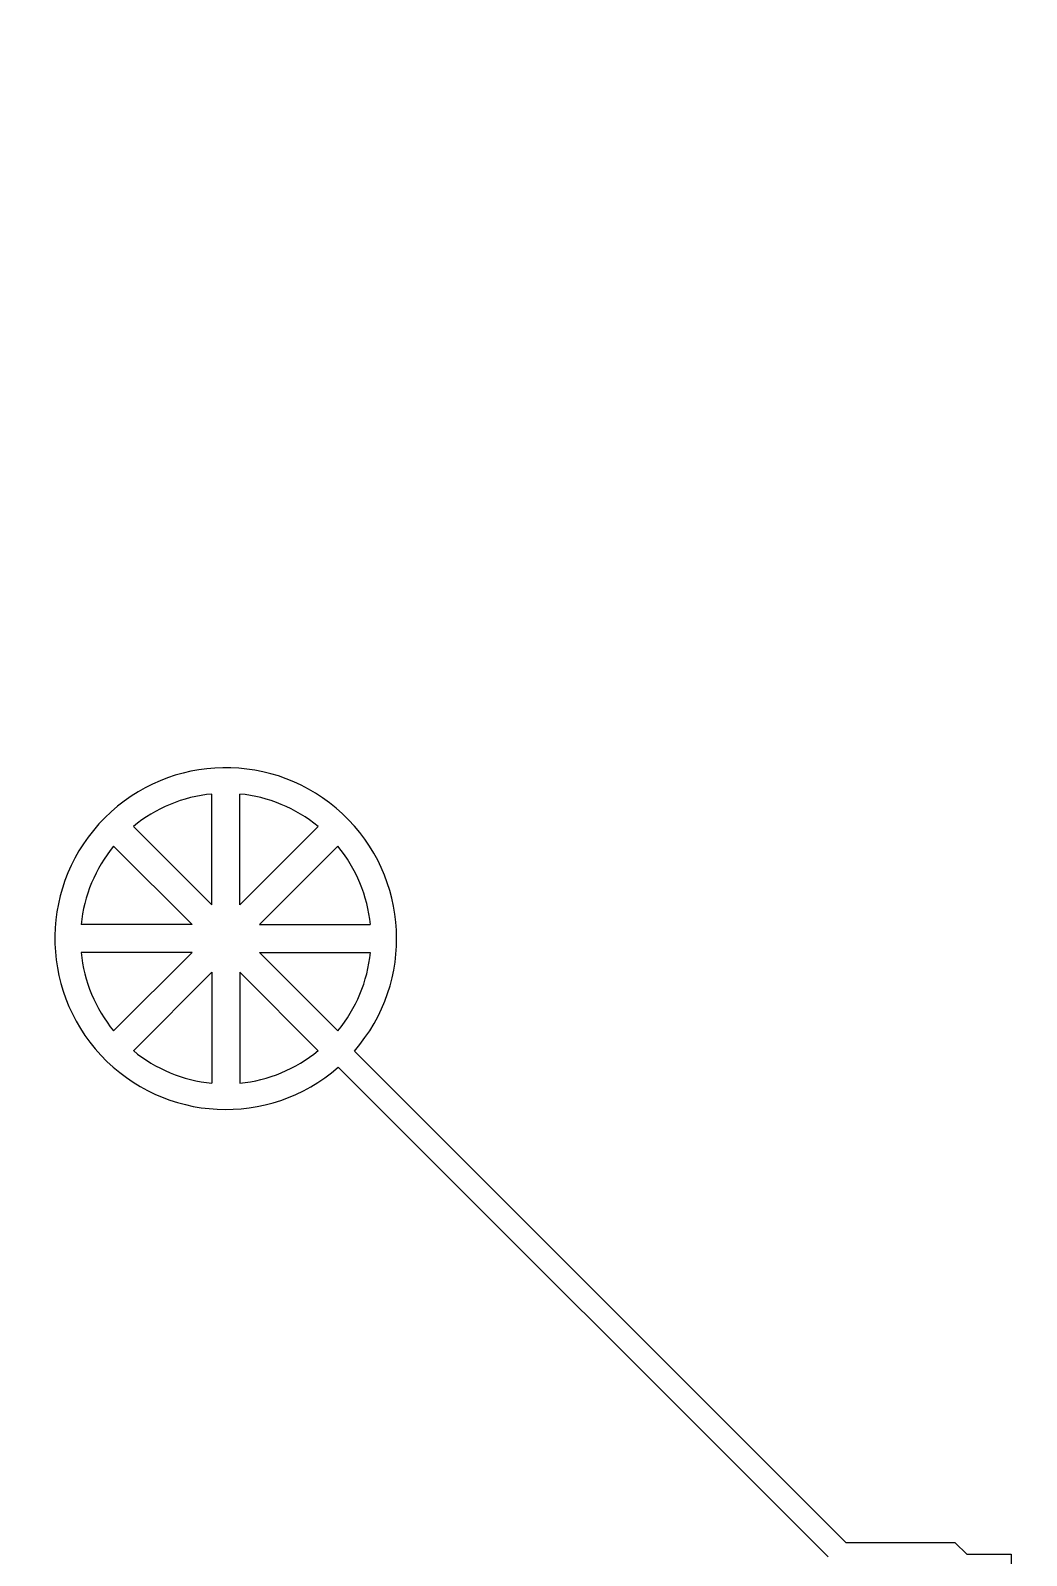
# Model space of a CAD drawing. Header units: millimetres. Extents: x -15719 to 274281, y 25504 to 323346.
# Drawn here: x 238883 to 243253, y 189152 to 195846 of the extents above; entities that cross this region are included whole.
import ezdxf

# ---------------------------------------------------------------- set-up
doc = ezdxf.new("R2010")
doc.units = ezdxf.units.MM
doc.layers.add('CLEAR', color=140, linetype='Continuous')
doc.layers.add('OPAQUE', color=10, linetype='Continuous')

msp = doc.modelspace()

# ---------------------------------------------------------------- linework, layer by layer
at = {"layer": 'CLEAR'}
for p, q in [((242461.7, 189208), (240303.9, 191365.9)), ((242382.8, 189145.5), (240233.2, 191295.2)), ((242941, 189208), (242461.7, 189208)), ((242991, 189158), (242941, 189208)), ((242991, 189158), (243186, 189158)), ((243186, 189158), (243186, 189083))]:
    msp.add_line(p, q, dxfattribs=at)
msp.add_arc((239739.4, 191859.7), 750, 318.82255, 311.17745, dxfattribs=at)
at = {"layer": 'OPAQUE'}
for p, q in [((239678.1, 192007.7), (239678.1, 192494.2)), ((239800.7, 192007.7), (239800.7, 192494.2)), ((239678.1, 192007.7), (239334, 192351.7)), ((239800.7, 192007.7), (240144.7, 192351.7)), ((239591.4, 191921), (239247.3, 192265)), ((239887.3, 191921), (240231.4, 192265)), ((239591.4, 191921), (239104.8, 191921)), ((239887.3, 191921), (240373.9, 191921)), ((239591.4, 191798.4), (239104.8, 191798.4)), ((239591.4, 191798.4), (239247.3, 191454.3)), ((239887.3, 191798.4), (240373.9, 191798.4)), ((239887.3, 191798.4), (240231.4, 191454.3)), ((239678.1, 191711.7), (239334, 191367.6)), ((239678.1, 191711.7), (239678.1, 191225.1)), ((239800.7, 191711.7), (239800.7, 191225.1)), ((239800.7, 191711.7), (240144.7, 191367.6))]:
    msp.add_line(p, q, dxfattribs=at)
msp.add_circle((249281, 183345.5), 25000, dxfattribs=at)
for start, end in [(95.51773, 129.48227), (50.51773, 84.48227), (140.51773, 174.48227), (5.51773, 39.48227), (185.51773, 219.48227), (320.51773, 354.48227), (230.51773, 264.48227), (275.51773, 309.48227)]:
    msp.add_arc((239739.4, 191859.7), 637.5, start, end, dxfattribs=at)

doc.saveas('drawing.dxf')
